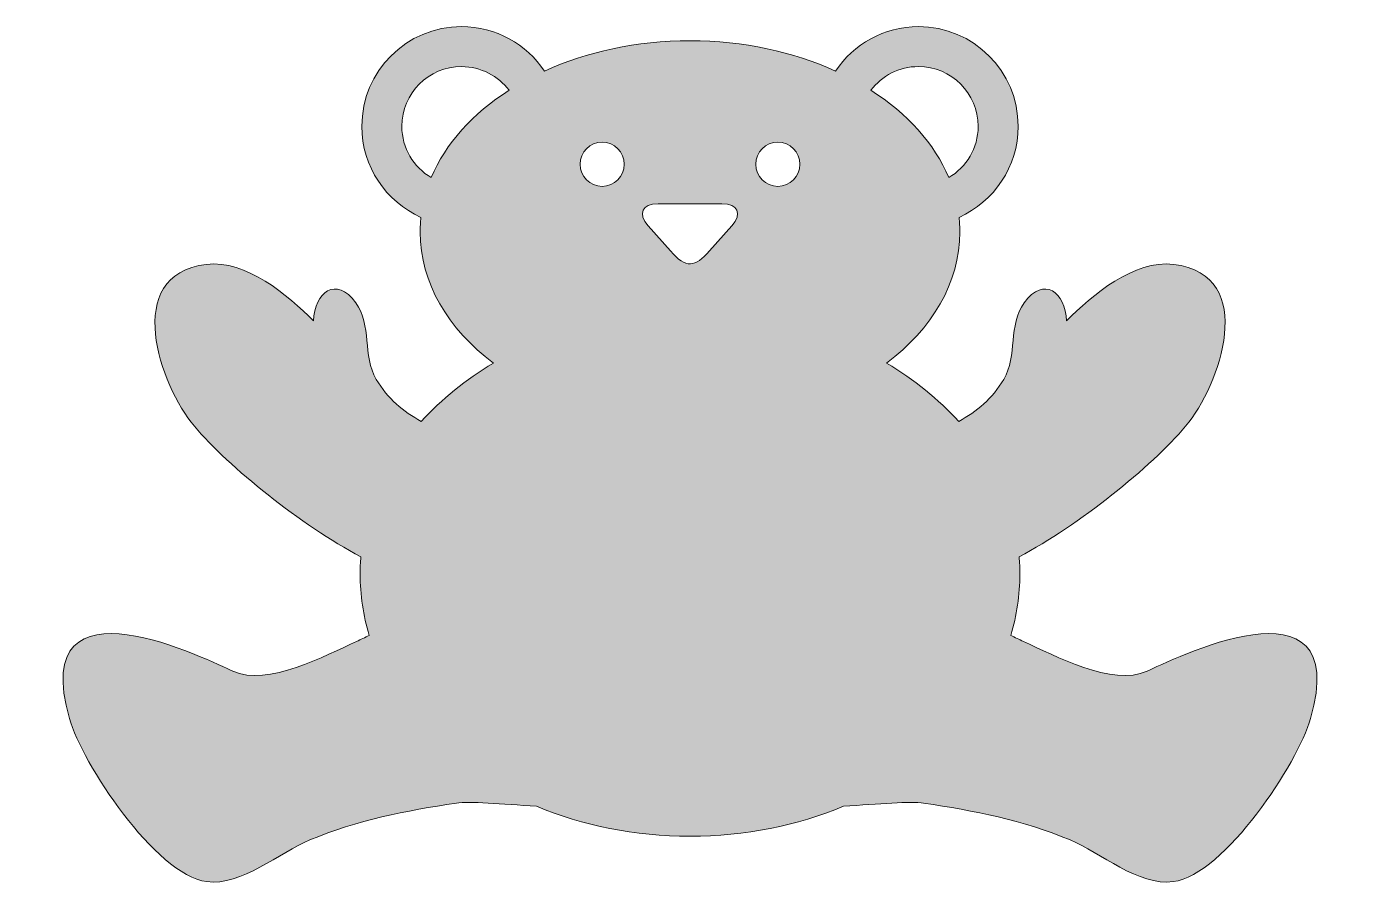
# Model space of a CAD drawing. Header units: inches. Extents: x -3 to 105, y 0 to 69.
import ezdxf

# ---------------------------------------------------------------- set-up
doc = ezdxf.new("R2010")
doc.units = ezdxf.units.IN
doc.header["$MEASUREMENT"] = 0
doc.layers.add('Layer 1', color=7, linetype='Continuous')

msp = doc.modelspace()

# ---------------------------------------------------------------- hatches: boundary and pattern name
at = {"layer": 'Layer 1', "true_color": 0xf05a28}
h = msp.add_hatch(color=20, dxfattribs=at)
h.dxf.hatch_style = 2
edge = h.paths.add_edge_path()
edge.add_spline(control_points=[(87.83, 17.09), (85.03, 15.83), (80.35, 18.37), (77.81, 19.51), (77.49, 19.66), (77.14, 19.82), (76.79, 20), (77.27, 21.6), (77.53, 23.26), (77.53, 24.98), (77.53, 25.45), (77.51, 25.91), (77.47, 26.36), (82.3, 28.93), (88.16, 33.63), (90.96, 36.95), (93.72, 40.22), (96.92, 49.2), (89.98, 50.06), (86.76, 50.45), (83.41, 47.57), (81.3, 45.48), (81.22, 47.8), (79.48, 49.15), (77.88, 46.94), (76.56, 45.12), (77.35, 42.68), (76.22, 40.74), (75.31, 39.18), (74.03, 38.12), (72.57, 37.33), (70.94, 39.14), (68.97, 40.73), (66.73, 42.06), (70.41, 44.83), (72.66, 48.57), (72.66, 52.67), (72.66, 53.08), (72.64, 53.47), (72.6, 53.87), (75.42, 55.13), (77.39, 57.96), (77.39, 61.25), (77.39, 65.71), (73.78, 69.33), (69.31, 69.33), (66.51, 69.33), (64.04, 67.9), (62.59, 65.73), (59.19, 67.28), (55.14, 68.18), (50.8, 68.18), (46.46, 68.18), (42.41, 67.28), (39.01, 65.73), (37.56, 67.9), (35.09, 69.33), (32.29, 69.33), (27.82, 69.33), (24.21, 65.71), (24.21, 61.25), (24.21, 57.96), (26.18, 55.13), (29, 53.87), (28.96, 53.47), (28.94, 53.08), (28.94, 52.67), (28.94, 48.57), (31.19, 44.83), (34.87, 42.06), (32.63, 40.73), (30.66, 39.14), (29.03, 37.33), (27.57, 38.12), (26.29, 39.18), (25.38, 40.74), (24.25, 42.68), (25.04, 45.12), (23.72, 46.94), (22.12, 49.15), (20.38, 47.8), (20.3, 45.48), (18.19, 47.57), (14.84, 50.45), (11.62, 50.06), (4.68, 49.2), (7.88, 40.22), (10.64, 36.95), (13.44, 33.63), (19.3, 28.93), (24.13, 26.36), (24.09, 25.91), (24.07, 25.45), (24.07, 24.98), (24.07, 23.26), (24.33, 21.6), (24.81, 20), (24.46, 19.82), (24.11, 19.66), (23.79, 19.51), (21.25, 18.37), (16.57, 15.83), (13.76, 17.09), (12.07, 17.85), (-2.96, 25.48), (0.52, 13.25), (1.54, 9.67), (7.44, 0.62), (11.65, 0.04), (14.43, -0.35), (17.57, 2.41), (20, 3.42), (23.85, 5.02), (27.75, 5.79), (31.87, 6.41), (32.9, 6.56), (35.52, 6.34), (38.37, 6.15), (42.09, 4.6), (46.31, 3.72), (50.8, 3.72), (55.29, 3.72), (59.51, 4.6), (63.23, 6.15), (66.08, 6.34), (68.7, 6.56), (69.73, 6.41), (73.85, 5.79), (77.75, 5.02), (81.6, 3.42), (84.03, 2.41), (87.16, -0.35), (89.95, 0.04), (94.16, 0.62), (100.06, 9.67), (101.08, 13.25), (104.56, 25.48), (89.53, 17.85), (87.83, 17.09)], knot_values=[0, 0, 0, 0, 1, 1, 1, 2, 2, 2, 3, 3, 3, 4, 4, 4, 5, 5, 5, 6, 6, 6, 7, 7, 7, 8, 8, 8, 9, 9, 9, 10, 10, 10, 11, 11, 11, 12, 12, 12, 13, 13, 13, 14, 14, 14, 15, 15, 15, 16, 16, 16, 17, 17, 17, 18, 18, 18, 19, 19, 19, 20, 20, 20, 21, 21, 21, 22, 22, 22, 23, 23, 23, 24, 24, 24, 25, 25, 25, 26, 26, 26, 27, 27, 27, 28, 28, 28, 29, 29, 29, 30, 30, 30, 31, 31, 31, 32, 32, 32, 33, 33, 33, 34, 34, 34, 35, 35, 35, 36, 36, 36, 37, 37, 37, 38, 38, 38, 39, 39, 39, 40, 40, 40, 41, 41, 41, 42, 42, 42, 43, 43, 43, 44, 44, 44, 45, 45, 45, 46, 46, 46, 46], degree=3, periodic=1)
edge = h.paths.add_edge_path()
edge.add_spline(control_points=[(29.84, 57.09), (28.41, 57.93), (27.45, 59.48), (27.45, 61.25), (27.45, 63.92), (29.62, 66.09), (32.29, 66.09), (33.86, 66.08), (35.26, 65.33), (36.14, 64.17), (33.2, 62.29), (30.99, 59.85), (29.84, 57.09)], knot_values=[0, 0, 0, 0, 1, 1, 1, 2, 2, 2, 3, 3, 3, 4, 4, 4, 4], degree=3, periodic=1)
edge = h.paths.add_edge_path()
edge.add_spline(control_points=[(43.68, 56.38), (42.69, 56.38), (41.89, 57.18), (41.89, 58.17), (41.89, 59.16), (42.69, 59.96), (43.68, 59.96), (44.67, 59.96), (45.47, 59.16), (45.47, 58.17), (45.47, 57.18), (44.67, 56.38), (43.68, 56.38)], knot_values=[0, 0, 0, 0, 1, 1, 1, 2, 2, 2, 3, 3, 3, 4, 4, 4, 4], degree=3, periodic=1)
edge = h.paths.add_edge_path()
edge.add_spline(control_points=[(54.18, 53.19), (54.18, 53.19), (52.38, 51.16), (52.38, 51.16), (51.19, 49.81), (50.49, 49.67), (49.22, 51.16), (49.22, 51.16), (47.42, 53.19), (47.42, 53.19), (46.54, 54.17), (46.9, 54.97), (48.22, 54.97), (48.22, 54.97), (53.38, 54.97), (53.38, 54.97), (54.7, 54.97), (55.06, 54.17), (54.18, 53.19)], knot_values=[0, 0, 0, 0, 1, 1, 1, 2, 2, 2, 3, 3, 3, 4, 4, 4, 5, 5, 5, 6, 6, 6, 6], degree=3, periodic=1)
edge = h.paths.add_edge_path()
edge.add_spline(control_points=[(57.92, 56.38), (56.93, 56.38), (56.13, 57.18), (56.13, 58.17), (56.13, 59.16), (56.93, 59.96), (57.92, 59.96), (58.91, 59.96), (59.71, 59.16), (59.71, 58.17), (59.71, 57.18), (58.91, 56.38), (57.92, 56.38)], knot_values=[0, 0, 0, 0, 1, 1, 1, 2, 2, 2, 3, 3, 3, 4, 4, 4, 4], degree=3, periodic=1)
edge = h.paths.add_edge_path()
edge.add_spline(control_points=[(69.31, 66.09), (71.98, 66.08), (74.15, 63.92), (74.15, 61.25), (74.15, 59.48), (73.19, 57.93), (71.76, 57.09), (70.61, 59.85), (68.4, 62.29), (65.46, 64.17), (66.34, 65.34), (67.74, 66.09), (69.31, 66.09)], knot_values=[0, 0, 0, 0, 1, 1, 1, 2, 2, 2, 3, 3, 3, 4, 4, 4, 4], degree=3, periodic=1)

# ---------------------------------------------------------------- linework, layer by layer
at = {"layer": 'Layer 1', "lineweight": 0}
for points, knots in [([(87.83, 17.09), (85.03, 15.83), (80.35, 18.37), (77.81, 19.51), (77.49, 19.66), (77.14, 19.82), (76.79, 20), (77.27, 21.6), (77.53, 23.26), (77.53, 24.98), (77.53, 25.45), (77.51, 25.91), (77.47, 26.36), (82.3, 28.93), (88.16, 33.63), (90.96, 36.95), (93.72, 40.22), (96.92, 49.2), (89.98, 50.06), (86.76, 50.45), (83.41, 47.57), (81.3, 45.48), (81.22, 47.8), (79.48, 49.15), (77.88, 46.94), (76.56, 45.12), (77.35, 42.68), (76.22, 40.74), (75.31, 39.18), (74.03, 38.12), (72.57, 37.33), (70.94, 39.14), (68.97, 40.73), (66.73, 42.06), (70.41, 44.83), (72.66, 48.57), (72.66, 52.67), (72.66, 53.08), (72.64, 53.47), (72.6, 53.87), (75.42, 55.13), (77.39, 57.96), (77.39, 61.25), (77.39, 65.71), (73.78, 69.33), (69.31, 69.33), (66.51, 69.33), (64.04, 67.9), (62.59, 65.73), (59.19, 67.28), (55.14, 68.18), (50.8, 68.18), (46.46, 68.18), (42.41, 67.28), (39.01, 65.73), (37.56, 67.9), (35.09, 69.33), (32.29, 69.33), (27.82, 69.33), (24.21, 65.71), (24.21, 61.25), (24.21, 57.96), (26.18, 55.13), (29, 53.87), (28.96, 53.47), (28.94, 53.08), (28.94, 52.67), (28.94, 48.57), (31.19, 44.83), (34.87, 42.06), (32.63, 40.73), (30.66, 39.14), (29.03, 37.33), (27.57, 38.12), (26.29, 39.18), (25.38, 40.74), (24.25, 42.68), (25.04, 45.12), (23.72, 46.94), (22.12, 49.15), (20.38, 47.8), (20.3, 45.48), (18.19, 47.57), (14.84, 50.45), (11.62, 50.06), (4.68, 49.2), (7.88, 40.22), (10.64, 36.95), (13.44, 33.63), (19.3, 28.93), (24.13, 26.36), (24.09, 25.91), (24.07, 25.45), (24.07, 24.98), (24.07, 23.26), (24.33, 21.6), (24.81, 20), (24.46, 19.82), (24.11, 19.66), (23.79, 19.51), (21.25, 18.37), (16.57, 15.83), (13.76, 17.09), (12.07, 17.85), (-2.96, 25.48), (0.52, 13.25), (1.54, 9.67), (7.44, 0.62), (11.65, 0.04), (14.43, -0.35), (17.57, 2.41), (20, 3.42), (23.85, 5.02), (27.75, 5.79), (31.87, 6.41), (32.9, 6.56), (35.52, 6.34), (38.37, 6.15), (42.09, 4.6), (46.31, 3.72), (50.8, 3.72), (55.29, 3.72), (59.51, 4.6), (63.23, 6.15), (66.08, 6.34), (68.7, 6.56), (69.73, 6.41), (73.85, 5.79), (77.75, 5.02), (81.6, 3.42), (84.03, 2.41), (87.16, -0.35), (89.95, 0.04), (94.16, 0.62), (100.06, 9.67), (101.08, 13.25), (104.56, 25.48), (89.53, 17.85), (87.83, 17.09)], [0, 0, 0, 0, 1, 1, 1, 2, 2, 2, 3, 3, 3, 4, 4, 4, 5, 5, 5, 6, 6, 6, 7, 7, 7, 8, 8, 8, 9, 9, 9, 10, 10, 10, 11, 11, 11, 12, 12, 12, 13, 13, 13, 14, 14, 14, 15, 15, 15, 16, 16, 16, 17, 17, 17, 18, 18, 18, 19, 19, 19, 20, 20, 20, 21, 21, 21, 22, 22, 22, 23, 23, 23, 24, 24, 24, 25, 25, 25, 26, 26, 26, 27, 27, 27, 28, 28, 28, 29, 29, 29, 30, 30, 30, 31, 31, 31, 32, 32, 32, 33, 33, 33, 34, 34, 34, 35, 35, 35, 36, 36, 36, 37, 37, 37, 38, 38, 38, 39, 39, 39, 40, 40, 40, 41, 41, 41, 42, 42, 42, 43, 43, 43, 44, 44, 44, 45, 45, 45, 46, 46, 46, 46]), ([(29.84, 57.09), (28.41, 57.93), (27.45, 59.48), (27.45, 61.25), (27.45, 63.92), (29.62, 66.09), (32.29, 66.09), (33.86, 66.08), (35.26, 65.33), (36.14, 64.17), (33.2, 62.29), (30.99, 59.85), (29.84, 57.09)], [0, 0, 0, 0, 1, 1, 1, 2, 2, 2, 3, 3, 3, 4, 4, 4, 4]), ([(69.31, 66.09), (71.98, 66.08), (74.15, 63.92), (74.15, 61.25), (74.15, 59.48), (73.19, 57.93), (71.76, 57.09), (70.61, 59.85), (68.4, 62.29), (65.46, 64.17), (66.34, 65.34), (67.74, 66.09), (69.31, 66.09)], [0, 0, 0, 0, 1, 1, 1, 2, 2, 2, 3, 3, 3, 4, 4, 4, 4]), ([(43.68, 56.38), (42.69, 56.38), (41.89, 57.18), (41.89, 58.17), (41.89, 59.16), (42.69, 59.96), (43.68, 59.96), (44.67, 59.96), (45.47, 59.16), (45.47, 58.17), (45.47, 57.18), (44.67, 56.38), (43.68, 56.38)], [0, 0, 0, 0, 1, 1, 1, 2, 2, 2, 3, 3, 3, 4, 4, 4, 4]), ([(57.92, 56.38), (56.93, 56.38), (56.13, 57.18), (56.13, 58.17), (56.13, 59.16), (56.93, 59.96), (57.92, 59.96), (58.91, 59.96), (59.71, 59.16), (59.71, 58.17), (59.71, 57.18), (58.91, 56.38), (57.92, 56.38)], [0, 0, 0, 0, 1, 1, 1, 2, 2, 2, 3, 3, 3, 4, 4, 4, 4]), ([(54.18, 53.19), (54.18, 53.19), (52.38, 51.16), (52.38, 51.16), (51.19, 49.81), (50.49, 49.67), (49.22, 51.16), (49.22, 51.16), (47.42, 53.19), (47.42, 53.19), (46.54, 54.17), (46.9, 54.97), (48.22, 54.97), (48.22, 54.97), (53.38, 54.97), (53.38, 54.97), (54.7, 54.97), (55.06, 54.17), (54.18, 53.19)], [0, 0, 0, 0, 1, 1, 1, 2, 2, 2, 3, 3, 3, 4, 4, 4, 5, 5, 5, 6, 6, 6, 6])]:
    msp.add_open_spline(points, degree=3, knots=knots, dxfattribs=at)

doc.saveas('drawing.dxf')
